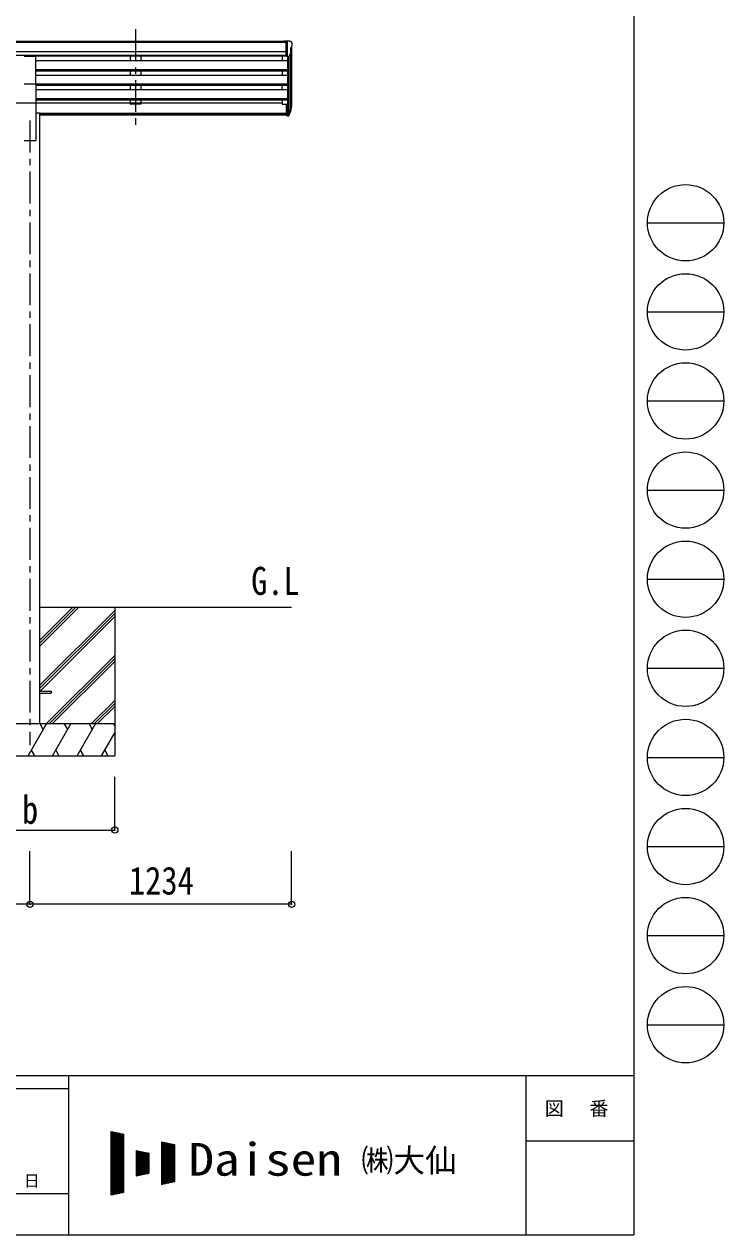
# Model space of a CAD drawing. Units: millimetres at full size, sheet at 1:30; details may follow other scales. Extents: x -8432 to 8432, y -5820 to 5820.
# Drawn here: x 5133 to 8432, y -5820 to -114 of the extents above; entities that cross this region are included whole.
import ezdxf
from ezdxf.enums import TextEntityAlignment as Align

# ---------------------------------------------------------------- set-up
doc = ezdxf.new("R2010")
doc.units = ezdxf.units.MM
doc.header["$LTSCALE"] = 30
doc.header["$PDMODE"] = 32
doc.header["$PDSIZE"] = 30
doc.linetypes.add('CHAIN1', pattern=[8, 5, -1, 1, -1])
for name, color, linetype, lineweight in [('0-0_0', 7, 'Continuous', 9), ('0-1_本体', 5, 'CHAIN1', 9), ('0-3_ELV2', 4, 'Continuous', 9), ('0-6_OTH_LINE', 6, 'Continuous', 9), ('F-0_240', 7, 'Continuous', 9)]:
    doc.layers.add(name, color=color, linetype=linetype, lineweight=lineweight)
doc.layers.add('0-7_SHAPE', color=7, linetype='Continuous')
doc.styles.add('ＭＳ ゴシック', font='')
doc.styles.get('ＭＳ ゴシック').set_extended_font_data('MS Gothic')

msp = doc.modelspace()

# ---------------------------------------------------------------- linework, layer by layer
at = {"layer": '0-0_0'}
for p, q in [((5205.47, -3047.82), (5391.1, -2862.19)), ((5205.47, -3033.68), (5376.96, -2862.19)), ((5205.47, -3019.54), (5362.81, -2862.19)), ((5205.47, -2862.19), (6394.27, -2862.19)), ((5205.47, -3231.67), (5560.27, -2876.87)), ((5205.47, -3245.81), (5560.27, -2891.01)), ((5207.73, -3257.69), (5560.27, -2905.16)), ((5560.27, -2862.19), (5560.27, -3562.19)), ((5237.07, -3412.19), (5560.27, -3089)), ((5251.22, -3412.19), (5560.27, -3103.14)), ((5265.36, -3412.19), (5560.27, -3117.29)), ((5449.21, -3412.19), (5560.27, -3301.13)), ((5463.35, -3412.19), (5560.27, -3315.28)), ((5477.49, -3412.19), (5560.27, -3329.42)), ((5560.27, -3412.19), (4760.27, -3412.19)), ((5151.42, -3562.19), (5238.03, -3412.19)), ((5223.02, -3438.17), (5208.02, -3412.19)), ((5266.89, -3562.19), (5353.5, -3412.19)), ((5338.49, -3438.17), (5323.49, -3412.19)), ((5382.36, -3562.19), (5468.97, -3412.19)), ((5438.97, -3412.19), (5453.97, -3438.17)), ((5554.43, -3412.19), (5560.27, -3422.29)), ((5497.83, -3562.19), (5560.27, -3454.05)), ((5166.42, -3536.21), (5181.42, -3562.19)), ((5281.89, -3536.21), (5296.89, -3562.19)), ((5397.36, -3536.21), (5412.36, -3562.19)), ((5512.83, -3536.21), (5527.83, -3562.19)), ((4760.27, -3562.19), (5560.27, -3562.19))]:
    msp.add_line(p, q, dxfattribs=at)
at = {"layer": '0-1_本体'}
for p, q in [((5658.27, -137.79), (5658.27, -615.31)), ((5658.27, -137.79), (5658.27, -615.31)), ((5160.27, -568.63), (5160.27, -3512.19))]:
    msp.add_line(p, q, dxfattribs=at)
at = {"layer": '0-3_ELV2'}
for p, q in [((6367.77, -195.14), (652.77, -195.14)), ((6367.77, -200.36), (652.77, -200.36)), ((6367.77, -193.54), (6357.77, -193.62)), ((6357.77, -195.14), (6357.77, -193.62)), ((6367.77, -265.52), (6367.77, -193.54)), ((6386.27, -193.54), (6367.77, -193.54)), ((6374.27, -266.52), (6374.27, -193.54)), ((6386.27, -193.54), (6388.6, -193.68)), ((6388.27, -228.05), (6388.27, -244.32)), ((6393.73, -224.72), (6388.42, -227.79)), ((6389.36, -194.1), (6393.42, -199.91)), ((6394.27, -224.11), (6394.27, -490.55)), ((6396.27, -202.91), (6396.27, -203.54)), ((6367.77, -243.89), (652.77, -243.89)), ((6367.77, -261.74), (652.77, -261.74)), ((5132.77, -264.17), (5187.77, -264.17)), ((5187.77, -395.96), (5187.77, -264.17)), ((6367.77, -265.09), (5187.77, -265.09)), ((5633.27, -264.99), (5633.27, -285.44)), ((5683.27, -264.99), (5683.27, -285.44)), ((6349.27, -264.99), (6349.27, -285.44)), ((6367.77, -265.52), (6374.27, -265.52)), ((6374.27, -266.52), (6379.47, -266.2)), ((6374.27, -266.52), (6374.27, -490.92)), ((6380.26, -266.04), (6380.27, -535.69)), ((6381.89, -264.71), (6390.89, -249.11)), ((6389.29, -251.88), (6389.29, -517.26)), ((5187.77, -285.44), (6374.27, -285.44)), ((5187.77, -327.32), (6374.27, -327.32)), ((5187.77, -328.81), (6374.27, -328.81)), ((5187.77, -333.13), (6374.27, -333.13)), ((5633.27, -333.13), (5633.27, -353.93)), ((5683.27, -333.13), (5683.27, -353.93)), ((6349.27, -333.13), (6349.27, -353.93)), ((5132.77, -395.96), (5187.77, -395.96)), ((5187.77, -353.93), (6374.27, -353.93)), ((5187.77, -395.81), (6374.27, -395.81)), ((5187.77, -395.96), (5187.77, -662.19)), ((5187.77, -397.31), (6374.27, -397.31)), ((5187.77, -401.62), (6374.27, -401.62)), ((5187.77, -422.42), (6374.27, -422.42)), ((5633.27, -401.62), (5633.27, -422.42)), ((5683.27, -401.62), (5683.27, -422.42)), ((6349.27, -422.42), (6349.27, -401.62)), ((5187.77, -486.61), (4917.27, -486.61)), ((5187.77, -464.3), (6374.27, -464.3)), ((5187.77, -465.8), (6374.27, -465.8)), ((5187.77, -470.11), (6374.27, -470.11)), ((6349.27, -486.61), (5187.77, -486.61)), ((5633.27, -470.11), (5633.27, -491.55)), ((5683.27, -491.55), (5633.27, -491.55)), ((5683.27, -470.11), (5683.27, -491.55)), ((6349.27, -470.11), (6349.27, -491.55)), ((6349.27, -491.55), (6367.77, -491.55)), ((6367.77, -490.92), (6367.77, -544.95)), ((6367.77, -490.92), (6374.27, -490.92)), ((6374.27, -490.92), (6374.27, -545.69)), ((6392.57, -503.73), (6389.29, -510.79)), ((6393.17, -505.11), (6389.29, -513.05)), ((5205.47, -533.19), (5187.77, -533.19)), ((5205.47, -533.19), (5205.47, -3412.19)), ((5205.47, -533.62), (6367.77, -533.62)), ((5205.47, -535.02), (6367.77, -535.02)), ((6367.77, -542.71), (5205.47, -542.71)), ((6367.77, -531.05), (6374.27, -531.05)), ((6367.77, -535.93), (6374.27, -535.93)), ((6367.77, -544.95), (6374.27, -544.95)), ((6374.27, -535.95), (6379.4, -535.95)), ((6374.27, -537.75), (6379.11, -537.75)), ((6374.27, -545.69), (6379.11, -545.69)), ((6380.7, -535.27), (6388.46, -519.86)), ((6389.9, -520.22), (6381.71, -536.4)), ((6390.52, -520.79), (6381.71, -544.33)), ((6390.86, -516.38), (6390.52, -520.79)), ((5132.77, -662.19), (5187.77, -662.19)), ((5205.47, -3257.69), (5260.27, -3257.69)), ((5205.47, -3266.69), (5260.27, -3266.69)), ((5260.27, -3257.69), (5260.27, -3266.69))]:
    msp.add_line(p, q, dxfattribs=at)
for centre, radius, start, end in [((6388.57, -228.05), 0.3, 120, 180), ((6388.54, -194.68), 1, 35, 86.5), ((6393.27, -202.91), 3, 0, 87), ((6389.36, -220.35), 6.18, 315.00103, 354.2965), ((6194.27, -203.54), 202, 355.05096, 0), ((6379.29, -263.21), 3, 273.5, 330), ((6388.57, -244.32), 0.3, 180, 265.2833), ((6388.29, -247.61), 3, 330, 85.2833), ((6363.68, -494.23), 30.41, 341.80266, 352.8448), ((6365.08, -495.99), 29.53, 342.01856, 353.49194)]:
    msp.add_arc(centre, radius, start, end, dxfattribs=at)
for centre, major_axis, ratio, start_param, end_param in [((6306.4, -489.74), (-87.93, 4.42), 0.541684, 3.060334, 3.2172517), ((6305.61, -496.42), (89.06, 1.43), 0.57596, 6.1985533, 6.3701348), ((6379.11, -535.04), (3, 0), 0.90356, 4.712389, 5.7595865), ((6379.11, -542.98), (-3, 0), 0.90356, 1.5707963, 2.6179939), ((6379.4, -534.59), (1.5, 0), 0.90356, 4.712389, 5.7595865), ((6304.35, -496.32), (88.05, 0), 0.90356, 5.9828017, 6.0168888), ((6389.55, -516.38), (-1.3, 0), 0.90356, 2.9359903, 4.9130961), ((6303.63, -500.19), (89.07, 0), 0.90356, 6.0316505, 6.077583)]:
    msp.add_ellipse(centre, major_axis=major_axis, ratio=ratio, start_param=start_param, end_param=end_param, dxfattribs=at)
at = {"layer": '0-6_OTH_LINE'}
for p, q in [((5560.27, -3912.19), (5560.27, -3662.21)), ((4760.27, -3912.19), (5560.27, -3912.19)), ((5160.27, -4262.19), (5160.27, -4012.19)), ((6394.27, -4262.19), (6394.27, -4012.19)), ((5160.27, -4262.19), (1860.27, -4262.19)), ((6394.27, -4262.19), (5160.27, -4262.19))]:
    msp.add_line(p, q, dxfattribs=at)
for p in [(5560.27, -3912.19), (5160.27, -4262.19), (6394.27, -4262.19)]:
    msp.add_point(p, dxfattribs=at)
at = {"layer": 'F-0_240', "color": 5}
for p, q in [((8007.94, 5820), (8007.94, -5820)), ((-8432.06, -5070), (8007.94, -5070)), ((5341.19, -5070), (5341.19, -5820)), ((7497.94, -5070), (7497.94, -5820)), ((-8432.06, -5130), (5341.19, -5130)), ((7497.94, -5377.5), (8007.94, -5377.5)), ((4501.18, -5625), (5341.19, -5625)), ((-8432.06, -5820), (8007.94, -5820))]:
    msp.add_line(p, q, dxfattribs=at)
at = {"layer": 'F-0_240', "color": 4}
for p, q in [((8072.06, -1050), (8432.06, -1050)), ((8072.06, -1470), (8432.06, -1470)), ((8072.06, -1890), (8432.06, -1890)), ((8072.06, -2310), (8432.06, -2310)), ((8072.06, -2730), (8432.06, -2730)), ((8072.06, -3150), (8432.06, -3150)), ((8072.06, -3570), (8432.06, -3570)), ((8072.06, -3990), (8432.06, -3990)), ((8072.06, -4410), (8432.06, -4410)), ((8072.06, -4830), (8432.06, -4830))]:
    msp.add_line(p, q, dxfattribs=at)
at = {"layer": 'F-0_240'}
for p, q in [((5541.15, -5332.6), (5601.15, -5345.1)), ((5541.15, -5332.6), (5541.15, -5632.6)), ((5541.15, -5335.42), (5554.7, -5335.42)), ((5541.15, -5338.42), (5569.1, -5338.42)), ((5541.15, -5341.42), (5583.5, -5341.42)), ((5541.15, -5344.42), (5597.9, -5344.42)), ((5541.15, -5347.42), (5601.15, -5347.42)), ((5541.15, -5350.42), (5601.15, -5350.42)), ((5541.15, -5353.42), (5601.15, -5353.42)), ((5541.15, -5356.42), (5601.15, -5356.42)), ((5541.15, -5359.42), (5601.15, -5359.42)), ((5541.15, -5362.42), (5601.15, -5362.42)), ((5542.92, -5632.23), (5542.92, -5332.97)), ((5545.92, -5631.61), (5545.92, -5333.6)), ((5548.92, -5630.98), (5548.92, -5334.22)), ((5551.92, -5630.36), (5551.92, -5334.85)), ((5554.92, -5629.73), (5554.92, -5335.47)), ((5557.92, -5629.11), (5557.92, -5336.1)), ((5560.92, -5628.48), (5560.92, -5336.72)), ((5563.92, -5627.86), (5563.92, -5337.35)), ((5566.92, -5627.23), (5566.92, -5337.97)), ((5569.92, -5626.61), (5569.92, -5338.6)), ((5572.92, -5625.98), (5572.92, -5339.22)), ((5575.92, -5625.36), (5575.92, -5339.85)), ((5578.92, -5624.73), (5578.92, -5340.47)), ((5581.92, -5624.11), (5581.92, -5341.1)), ((5584.92, -5623.48), (5584.92, -5341.72)), ((5587.92, -5622.86), (5587.92, -5342.35)), ((5590.92, -5622.23), (5590.92, -5342.97)), ((5593.92, -5621.61), (5593.92, -5343.6)), ((5596.92, -5620.98), (5596.92, -5344.22)), ((5599.92, -5620.36), (5599.92, -5344.85)), ((5601.15, -5345.1), (5601.15, -5620.1)), ((5541.15, -5365.42), (5601.15, -5365.42)), ((5541.15, -5368.42), (5601.15, -5368.42)), ((5541.15, -5371.42), (5601.15, -5371.42)), ((5541.15, -5374.42), (5601.15, -5374.42)), ((5541.15, -5377.42), (5601.15, -5377.42)), ((5541.15, -5380.42), (5601.15, -5380.42)), ((5541.15, -5383.42), (5601.15, -5383.42)), ((5541.15, -5386.42), (5601.15, -5386.42)), ((5541.15, -5389.42), (5601.15, -5389.42)), ((5541.15, -5392.42), (5601.15, -5392.42)), ((5541.15, -5395.42), (5601.15, -5395.42)), ((5541.15, -5398.42), (5601.15, -5398.42)), ((5541.15, -5401.42), (5601.15, -5401.42)), ((5541.15, -5404.42), (5601.15, -5404.42)), ((5541.15, -5407.42), (5601.15, -5407.42)), ((5541.15, -5410.42), (5601.15, -5410.42)), ((5541.15, -5413.42), (5601.15, -5413.42)), ((5541.15, -5416.42), (5601.15, -5416.42)), ((5541.15, -5419.42), (5601.15, -5419.42)), ((5781.15, -5382.6), (5841.15, -5395.1)), ((5781.15, -5382.6), (5781.15, -5582.6)), ((5781.15, -5383.42), (5785.1, -5383.42)), ((5781.15, -5386.42), (5799.5, -5386.42)), ((5781.15, -5389.42), (5813.9, -5389.42)), ((5781.15, -5392.42), (5828.3, -5392.42)), ((5781.15, -5395.42), (5841.15, -5395.42)), ((5781.15, -5398.42), (5841.15, -5398.42)), ((5781.15, -5401.42), (5841.15, -5401.42)), ((5781.15, -5404.42), (5841.15, -5404.42)), ((5781.15, -5407.42), (5841.15, -5407.42)), ((5781.15, -5410.42), (5841.15, -5410.42)), ((5781.15, -5413.42), (5841.15, -5413.42)), ((5781.15, -5416.42), (5841.15, -5416.42)), ((5781.15, -5419.42), (5841.15, -5419.42)), ((5782.92, -5582.23), (5782.92, -5382.97)), ((5785.92, -5581.61), (5785.92, -5383.6)), ((5788.92, -5580.98), (5788.92, -5384.22)), ((5791.92, -5580.36), (5791.92, -5384.85)), ((5794.92, -5579.73), (5794.92, -5385.47)), ((5797.92, -5579.11), (5797.92, -5386.1)), ((5800.92, -5578.48), (5800.92, -5386.72)), ((5803.92, -5577.86), (5803.92, -5387.35)), ((5806.92, -5577.23), (5806.92, -5387.97)), ((5809.92, -5576.61), (5809.92, -5388.6)), ((5812.92, -5575.98), (5812.92, -5389.22)), ((5815.92, -5575.36), (5815.92, -5389.85)), ((5818.92, -5574.73), (5818.92, -5390.47)), ((5821.92, -5574.11), (5821.92, -5391.1)), ((5824.92, -5573.48), (5824.92, -5391.72)), ((5827.92, -5572.86), (5827.92, -5392.35)), ((5830.92, -5572.23), (5830.92, -5392.97)), ((5833.92, -5571.61), (5833.92, -5393.6)), ((5836.92, -5570.98), (5836.92, -5394.22)), ((5839.92, -5570.36), (5839.92, -5394.85)), ((5841.15, -5395.1), (5841.15, -5570.1)), ((5541.15, -5422.42), (5601.15, -5422.42)), ((5541.15, -5425.42), (5601.15, -5425.42)), ((5541.15, -5428.42), (5601.15, -5428.42)), ((5541.15, -5431.42), (5601.15, -5431.42)), ((5541.15, -5434.42), (5601.15, -5434.42)), ((5541.15, -5437.42), (5601.15, -5437.42)), ((5541.15, -5440.42), (5601.15, -5440.42)), ((5541.15, -5443.42), (5601.15, -5443.42)), ((5541.15, -5446.42), (5601.15, -5446.42)), ((5541.15, -5449.42), (5601.15, -5449.42)), ((5541.15, -5452.42), (5601.15, -5452.42)), ((5541.15, -5455.42), (5601.15, -5455.42)), ((5541.15, -5458.42), (5601.15, -5458.42)), ((5541.15, -5461.42), (5601.15, -5461.42)), ((5541.15, -5464.42), (5601.15, -5464.42)), ((5541.15, -5467.42), (5601.15, -5467.42)), ((5541.15, -5470.42), (5601.15, -5470.42)), ((5541.15, -5473.42), (5601.15, -5473.42)), ((5541.15, -5476.42), (5601.15, -5476.42)), ((5661.15, -5422.6), (5721.15, -5435.1)), ((5661.15, -5422.6), (5661.15, -5542.6)), ((5661.15, -5425.42), (5674.7, -5425.42)), ((5661.15, -5428.42), (5689.1, -5428.42)), ((5661.15, -5431.42), (5703.5, -5431.42)), ((5661.15, -5434.42), (5717.9, -5434.42)), ((5661.15, -5437.42), (5721.15, -5437.42)), ((5661.15, -5440.42), (5721.15, -5440.42)), ((5661.15, -5443.42), (5721.15, -5443.42)), ((5661.15, -5446.42), (5721.15, -5446.42)), ((5661.15, -5449.42), (5721.15, -5449.42)), ((5661.15, -5452.42), (5721.15, -5452.42)), ((5661.15, -5455.42), (5721.15, -5455.42)), ((5661.15, -5458.42), (5721.15, -5458.42)), ((5661.15, -5461.42), (5721.15, -5461.42)), ((5661.15, -5464.42), (5721.15, -5464.42)), ((5661.15, -5467.42), (5721.15, -5467.42)), ((5661.15, -5470.42), (5721.15, -5470.42)), ((5661.15, -5473.42), (5721.15, -5473.42)), ((5661.15, -5476.42), (5721.15, -5476.42)), ((5662.92, -5542.23), (5662.92, -5422.97)), ((5665.92, -5541.61), (5665.92, -5423.6)), ((5668.92, -5540.98), (5668.92, -5424.22)), ((5671.92, -5540.36), (5671.92, -5424.85)), ((5674.92, -5539.73), (5674.92, -5425.47)), ((5677.92, -5539.11), (5677.92, -5426.1)), ((5680.92, -5538.48), (5680.92, -5426.72)), ((5683.92, -5537.86), (5683.92, -5427.35)), ((5686.92, -5537.23), (5686.92, -5427.97)), ((5689.92, -5536.61), (5689.92, -5428.6)), ((5692.92, -5535.98), (5692.92, -5429.22)), ((5695.92, -5535.36), (5695.92, -5429.85)), ((5698.92, -5534.73), (5698.92, -5430.47)), ((5701.92, -5534.11), (5701.92, -5431.1)), ((5704.92, -5533.48), (5704.92, -5431.72)), ((5707.92, -5532.86), (5707.92, -5432.35)), ((5710.92, -5532.23), (5710.92, -5432.97)), ((5713.92, -5531.61), (5713.92, -5433.6)), ((5716.92, -5530.98), (5716.92, -5434.22)), ((5719.92, -5530.36), (5719.92, -5434.85)), ((5721.15, -5435.1), (5721.15, -5530.1)), ((5781.15, -5422.42), (5841.15, -5422.42)), ((5781.15, -5425.42), (5841.15, -5425.42)), ((5781.15, -5428.42), (5841.15, -5428.42)), ((5781.15, -5431.42), (5841.15, -5431.42)), ((5781.15, -5434.42), (5841.15, -5434.42)), ((5781.15, -5437.42), (5841.15, -5437.42)), ((5781.15, -5440.42), (5841.15, -5440.42)), ((5781.15, -5443.42), (5841.15, -5443.42)), ((5781.15, -5446.42), (5841.15, -5446.42)), ((5781.15, -5449.42), (5841.15, -5449.42)), ((5781.15, -5452.42), (5841.15, -5452.42)), ((5781.15, -5455.42), (5841.15, -5455.42)), ((5781.15, -5458.42), (5841.15, -5458.42)), ((5781.15, -5461.42), (5841.15, -5461.42)), ((5781.15, -5464.42), (5841.15, -5464.42)), ((5781.15, -5467.42), (5841.15, -5467.42)), ((5781.15, -5470.42), (5841.15, -5470.42)), ((5781.15, -5473.42), (5841.15, -5473.42)), ((5781.15, -5476.42), (5841.15, -5476.42)), ((5541.15, -5479.42), (5601.15, -5479.42)), ((5541.15, -5482.42), (5601.15, -5482.42)), ((5541.15, -5485.42), (5601.15, -5485.42)), ((5541.15, -5488.42), (5601.15, -5488.42)), ((5541.15, -5491.42), (5601.15, -5491.42)), ((5541.15, -5494.42), (5601.15, -5494.42)), ((5541.15, -5497.42), (5601.15, -5497.42)), ((5541.15, -5500.42), (5601.15, -5500.42)), ((5541.15, -5503.42), (5601.15, -5503.42)), ((5541.15, -5506.42), (5601.15, -5506.42)), ((5541.15, -5509.42), (5601.15, -5509.42)), ((5541.15, -5512.42), (5601.15, -5512.42)), ((5541.15, -5515.42), (5601.15, -5515.42)), ((5541.15, -5518.42), (5601.15, -5518.42)), ((5541.15, -5521.42), (5601.15, -5521.42)), ((5541.15, -5524.42), (5601.15, -5524.42)), ((5541.15, -5527.42), (5601.15, -5527.42)), ((5541.15, -5530.42), (5601.15, -5530.42)), ((5541.15, -5533.42), (5601.15, -5533.42)), ((5661.15, -5479.42), (5721.15, -5479.42)), ((5661.15, -5482.42), (5721.15, -5482.42)), ((5661.15, -5485.42), (5721.15, -5485.42)), ((5661.15, -5488.42), (5721.15, -5488.42)), ((5661.15, -5491.42), (5721.15, -5491.42)), ((5661.15, -5494.42), (5721.15, -5494.42)), ((5661.15, -5497.42), (5721.15, -5497.42)), ((5661.15, -5500.42), (5721.15, -5500.42)), ((5661.15, -5503.42), (5721.15, -5503.42)), ((5661.15, -5506.42), (5721.15, -5506.42)), ((5661.15, -5509.42), (5721.15, -5509.42)), ((5661.15, -5512.42), (5721.15, -5512.42)), ((5661.15, -5515.42), (5721.15, -5515.42)), ((5661.15, -5518.42), (5721.15, -5518.42)), ((5661.15, -5521.42), (5721.15, -5521.42)), ((5661.15, -5524.42), (5721.15, -5524.42)), ((5661.15, -5527.42), (5721.15, -5527.42)), ((5661.15, -5542.6), (5721.15, -5530.1)), ((5661.15, -5530.42), (5719.6, -5530.42)), ((5661.15, -5533.42), (5705.2, -5533.42)), ((5781.15, -5479.42), (5841.15, -5479.42)), ((5781.15, -5482.42), (5841.15, -5482.42)), ((5781.15, -5485.42), (5841.15, -5485.42)), ((5781.15, -5488.42), (5841.15, -5488.42)), ((5781.15, -5491.42), (5841.15, -5491.42)), ((5781.15, -5494.42), (5841.15, -5494.42)), ((5781.15, -5497.42), (5841.15, -5497.42)), ((5781.15, -5500.42), (5841.15, -5500.42)), ((5781.15, -5503.42), (5841.15, -5503.42)), ((5781.15, -5506.42), (5841.15, -5506.42)), ((5781.15, -5509.42), (5841.15, -5509.42)), ((5781.15, -5512.42), (5841.15, -5512.42)), ((5781.15, -5515.42), (5841.15, -5515.42)), ((5781.15, -5518.42), (5841.15, -5518.42)), ((5781.15, -5521.42), (5841.15, -5521.42)), ((5781.15, -5524.42), (5841.15, -5524.42)), ((5781.15, -5527.42), (5841.15, -5527.42)), ((5781.15, -5530.42), (5841.15, -5530.42)), ((5781.15, -5533.42), (5841.15, -5533.42)), ((5541.15, -5536.42), (5601.15, -5536.42)), ((5541.15, -5539.42), (5601.15, -5539.42)), ((5541.15, -5542.42), (5601.15, -5542.42)), ((5541.15, -5545.42), (5601.15, -5545.42)), ((5541.15, -5548.42), (5601.15, -5548.42)), ((5541.15, -5551.42), (5601.15, -5551.42)), ((5541.15, -5554.42), (5601.15, -5554.42)), ((5541.15, -5557.42), (5601.15, -5557.42)), ((5541.15, -5560.42), (5601.15, -5560.42)), ((5541.15, -5563.42), (5601.15, -5563.42)), ((5541.15, -5566.42), (5601.15, -5566.42)), ((5541.15, -5569.42), (5601.15, -5569.42)), ((5541.15, -5572.42), (5601.15, -5572.42)), ((5541.15, -5575.42), (5601.15, -5575.42)), ((5541.15, -5578.42), (5601.15, -5578.42)), ((5541.15, -5581.42), (5601.15, -5581.42)), ((5541.15, -5584.42), (5601.15, -5584.42)), ((5541.15, -5587.42), (5601.15, -5587.42)), ((5541.15, -5590.42), (5601.15, -5590.42)), ((5661.15, -5536.42), (5690.8, -5536.42)), ((5661.15, -5539.42), (5676.4, -5539.42)), ((5661.15, -5542.42), (5662, -5542.42)), ((5781.15, -5536.42), (5841.15, -5536.42)), ((5781.15, -5539.42), (5841.15, -5539.42)), ((5781.15, -5542.42), (5841.15, -5542.42)), ((5781.15, -5545.42), (5841.15, -5545.42)), ((5781.15, -5548.42), (5841.15, -5548.42)), ((5781.15, -5551.42), (5841.15, -5551.42)), ((5781.15, -5554.42), (5841.15, -5554.42)), ((5781.15, -5557.42), (5841.15, -5557.42)), ((5781.15, -5560.42), (5841.15, -5560.42)), ((5781.15, -5563.42), (5841.15, -5563.42)), ((5781.15, -5566.42), (5841.15, -5566.42)), ((5781.15, -5569.42), (5841.15, -5569.42)), ((5841.15, -5570.1), (5781.15, -5582.6)), ((5781.15, -5572.42), (5830, -5572.42)), ((5781.15, -5575.42), (5815.6, -5575.42)), ((5781.15, -5578.42), (5801.2, -5578.42)), ((5781.15, -5581.42), (5786.8, -5581.42)), ((5541.15, -5593.42), (5601.15, -5593.42)), ((5541.15, -5596.42), (5601.15, -5596.42)), ((5541.15, -5599.42), (5601.15, -5599.42)), ((5541.15, -5602.42), (5601.15, -5602.42)), ((5541.15, -5605.42), (5601.15, -5605.42)), ((5541.15, -5608.42), (5601.15, -5608.42)), ((5541.15, -5611.42), (5601.15, -5611.42)), ((5541.15, -5614.42), (5601.15, -5614.42)), ((5541.15, -5617.42), (5601.15, -5617.42)), ((5601.15, -5620.1), (5541.15, -5632.6)), ((5541.15, -5620.42), (5599.6, -5620.42)), ((5541.15, -5623.42), (5585.2, -5623.42)), ((5541.15, -5626.42), (5570.8, -5626.42)), ((5541.15, -5629.42), (5556.4, -5629.42)), ((5541.15, -5632.42), (5542, -5632.42))]:
    msp.add_line(p, q, dxfattribs=at)
at = {"layer": 'F-0_240', "color": 4}
for centre in [(8252.05, -1050), (8252.05, -1470), (8252.05, -1890), (8252.05, -2310), (8252.05, -2730), (8252.05, -3150), (8252.05, -3570), (8252.05, -3990), (8252.05, -4410), (8252.05, -4830)]:
    msp.add_circle(centre, 180, dxfattribs=at)

# ---------------------------------------------------------------- texts
at = {"layer": '0-6_OTH_LINE', "color": 7, "style": 'ＭＳ ゴシック', "width": 0.85}
for s, p in [('b', (5122.77, -3922.19)), ('1234', (5627.27, -4256.19))]:
    msp.add_text(s, height=132, dxfattribs=at).set_placement(p, align=Align.BOTTOM_LEFT)
at = {"layer": '0-7_SHAPE', "style": 'ＭＳ ゴシック', "width": 0.85}
msp.add_text('G.L', height=132, dxfattribs=at).set_placement((6203.24, -2843.49), align=Align.BOTTOM_LEFT)
at = {"layer": 'F-0_240', "style": 'ＭＳ ゴシック', "width": 1.15}
msp.add_text('Daisen', height=154, dxfattribs=at).set_placement((5908.01, -5587.6), align=Align.BOTTOM_LEFT)
at = {"layer": 'F-0_240', "style": 'ＭＳ ゴシック'}
for s, height, p in [('㈱大仙\u3000', 110, (6723.41, -5557.6)), ('年\u3000\u3000月\u3000\u3000日', 54.99, (4681.19, -5610))]:
    msp.add_text(s, height=height, dxfattribs=at).set_placement(p, align=Align.BOTTOM_LEFT)
at = {"layer": 'F-0_240', "insert": (7587.94, -5265), "char_height": 65.98, "attachment_point": 7, "style": 'ＭＳ ゴシック'}
msp.add_mtext('\\T1.17;図\u3000番', dxfattribs=at)

doc.saveas('drawing.dxf')
